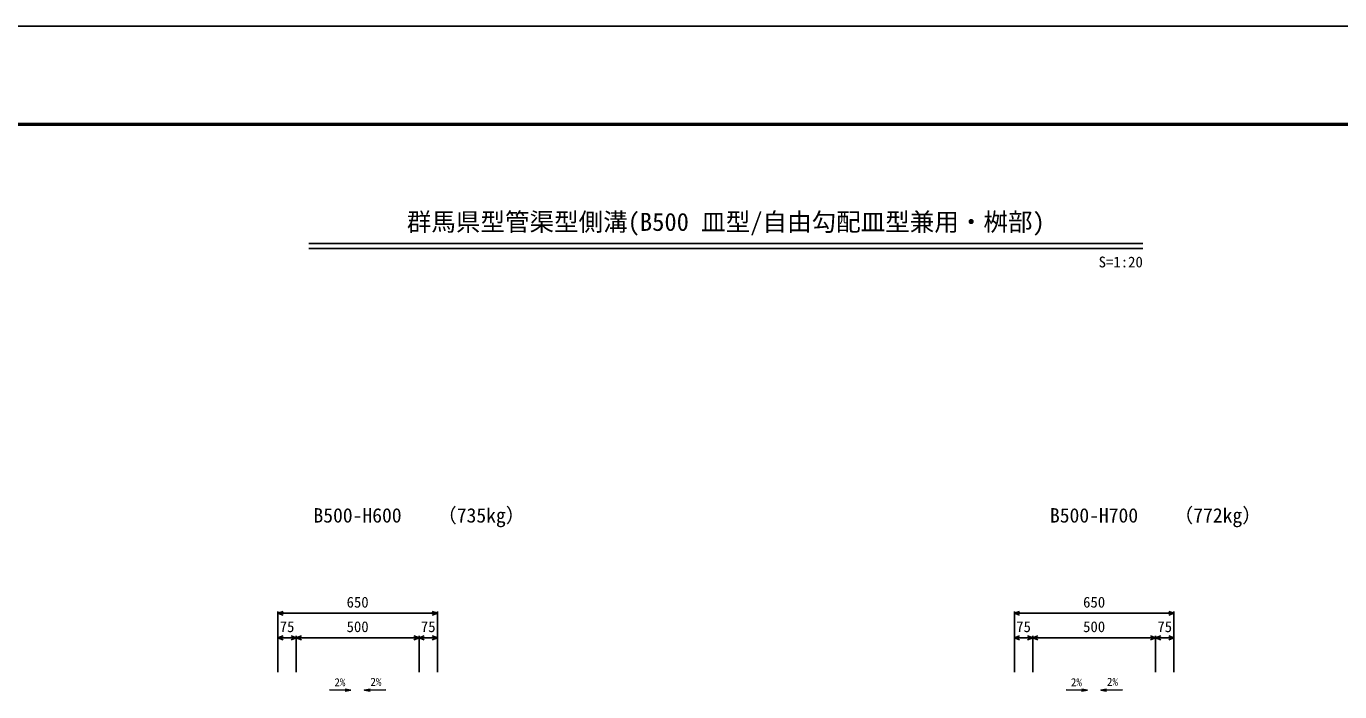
# Model space of a CAD drawing. Units: millimetres, scale not verified. Extents: x -12600 to 12600, y -5940 to 5940.
# Drawn here: x 1350 to 6700, y 3229 to 5940 of the extents above; entities that cross this region are included whole.
import ezdxf
from ezdxf.enums import TextEntityAlignment as Align

# ---------------------------------------------------------------- set-up
doc = ezdxf.new("R2010")
doc.units = ezdxf.units.MM
doc.header["$LTSCALE"] = 40
for name, color, linetype, lineweight in [('0-0_DIM', 7, 'Continuous', 25), ('0-1_Defpoints', 5, 'Continuous', 25), ('0-7_TXT', 7, 'Continuous', 25), ('0-8_WAKU', 3, 'Continuous', 25)]:
    doc.layers.add(name, color=color, linetype=linetype, lineweight=lineweight)
doc.styles.add('ＭＳ ゴシック', font='')
doc.styles.get('ＭＳ ゴシック').set_extended_font_data('MS Gothic')

msp = doc.modelspace()

# ---------------------------------------------------------------- linework, layer by layer
at = {"layer": '0-0_DIM'}
for p, q in [((2375, 3555.96), (2375, 3308.46)), ((3025, 3548.46), (2375, 3548.46)), ((3025, 3555.96), (3025, 3308.46)), ((5375, 3555.96), (5375, 3308.46)), ((6025, 3548.46), (5375, 3548.46)), ((6025, 3555.96), (6025, 3308.46)), ((2450, 3448.46), (2375, 3448.46)), ((2450, 3455.96), (2450, 3308.46)), ((2450, 3448.46), (2950, 3448.46)), ((2950, 3455.96), (2950, 3308.46)), ((2950, 3448.46), (3025, 3448.46)), ((5450, 3448.46), (5375, 3448.46)), ((5450, 3455.96), (5450, 3308.46)), ((5450, 3448.46), (5950, 3448.46)), ((5950, 3455.96), (5950, 3308.46)), ((5950, 3448.46), (6025, 3448.46))]:
    msp.add_line(p, q, dxfattribs=at)
for points in [[(2396.14, 3540.77), (2375, 3548.46), (2396.14, 3556.16)], [(3003.86, 3556.16), (3025, 3548.46), (3003.86, 3540.77)], [(5396.14, 3540.77), (5375, 3548.46), (5396.14, 3556.16)], [(6003.86, 3556.16), (6025, 3548.46), (6003.86, 3540.77)], [(2396.14, 3456.16), (2375, 3448.46), (2396.14, 3440.77)], [(2428.86, 3456.16), (2450, 3448.46), (2428.86, 3440.77)], [(2471.14, 3440.77), (2450, 3448.46), (2471.14, 3456.16)], [(2928.86, 3456.16), (2950, 3448.46), (2928.86, 3440.77)], [(2971.14, 3456.16), (2950, 3448.46), (2971.14, 3440.77)], [(3003.86, 3456.16), (3025, 3448.46), (3003.86, 3440.77)], [(5396.14, 3456.16), (5375, 3448.46), (5396.14, 3440.77)], [(5428.86, 3456.16), (5450, 3448.46), (5428.86, 3440.77)], [(5471.14, 3440.77), (5450, 3448.46), (5471.14, 3456.16)], [(5928.86, 3456.16), (5950, 3448.46), (5928.86, 3440.77)], [(5971.14, 3456.16), (5950, 3448.46), (5971.14, 3440.77)], [(6003.86, 3456.16), (6025, 3448.46), (6003.86, 3440.77)]]:
    msp.add_lwpolyline(points, dxfattribs=at)
at = {"layer": '0-1_Defpoints'}
msp.add_lwpolyline([(-4200, -5940), (12600, -5940), (12600, 5940), (-4200, 5940)], close=True, dxfattribs=at)
at = {"layer": '0-7_TXT'}
for p, q in [((2501.64, 5054.39), (5898.36, 5054.39)), ((2501.64, 5035.19), (5898.36, 5035.19)), ((2585.37, 3235.89), (2672.78, 3235.04)), ((2672.78, 3235.04), (2649.11, 3231.1)), ((2672.78, 3235.04), (2649.19, 3239.44)), ((2727.27, 3235.21), (2750.95, 3231.27)), ((5585.37, 3235.89), (5672.78, 3235.04)), ((5672.78, 3235.04), (5649.11, 3231.1)), ((5672.78, 3235.04), (5649.19, 3239.44)), ((5727.27, 3235.21), (5750.95, 3231.27))]:
    msp.add_line(p, q, dxfattribs=at)
for points in [[(2815.15, 3236.07), (2727.27, 3235.21), (2750.86, 3239.61)], [(5815.15, 3236.07), (5727.27, 3235.21), (5750.86, 3239.61)]]:
    msp.add_lwpolyline(points, dxfattribs=at)
at = {"layer": '0-8_WAKU', "lineweight": 50}
msp.add_lwpolyline([(-3800, -5540), (12200, -5540), (12200, 5540), (-3800, 5540)], close=True, dxfattribs=at)

# ---------------------------------------------------------------- texts
at = {"layer": '0-0_DIM', "style": 'ＭＳ ゴシック'}
for s, p in [('650', (2655, 3558.46)), ('650', (5655, 3558.46)), ('75', (2382.5, 3458.46)), ('500', (2655, 3458.46)), ('75', (2957.5, 3458.46)), ('75', (5382.5, 3458.46)), ('500', (5655, 3458.46)), ('75', (5957.5, 3458.46))]:
    msp.add_text(s, height=43.99, dxfattribs=at).set_placement(p, align=Align.BOTTOM_LEFT)
at = {"layer": '0-7_TXT', "style": 'ＭＳ ゴシック'}
for s, height, p in [('群馬県型管渠型側溝(B500 皿型/自由勾配皿型兼用・桝部)', 73.31, (2900, 5084.39)), ('S', 43.99, (5718.36, 4944.39)), ('=', 43.99, (5748.36, 4944.39)), ('1', 43.99, (5778.36, 4944.39)), (':', 43.99, (5808.36, 4944.39)), ('2', 43.99, (5838.36, 4944.39)), ('0', 43.99, (5868.36, 4944.39)), ('B500-H600', 58.65, (2520, 3900.44)), ('（735kg）', 58.65, (3023.7, 3900.44)), ('B500-H700', 58.65, (5520, 3900.44)), ('（772kg）', 58.65, (6023.7, 3900.44)), ('2%', 32.99, (2605.21, 3240.99)), ('2%', 32.99, (2752.05, 3242.85)), ('2%', 32.99, (5605.21, 3240.99)), ('2%', 32.99, (5752.05, 3242.85))]:
    msp.add_text(s, height=height, dxfattribs=at).set_placement(p, align=Align.BOTTOM_LEFT)

doc.saveas('drawing.dxf')
